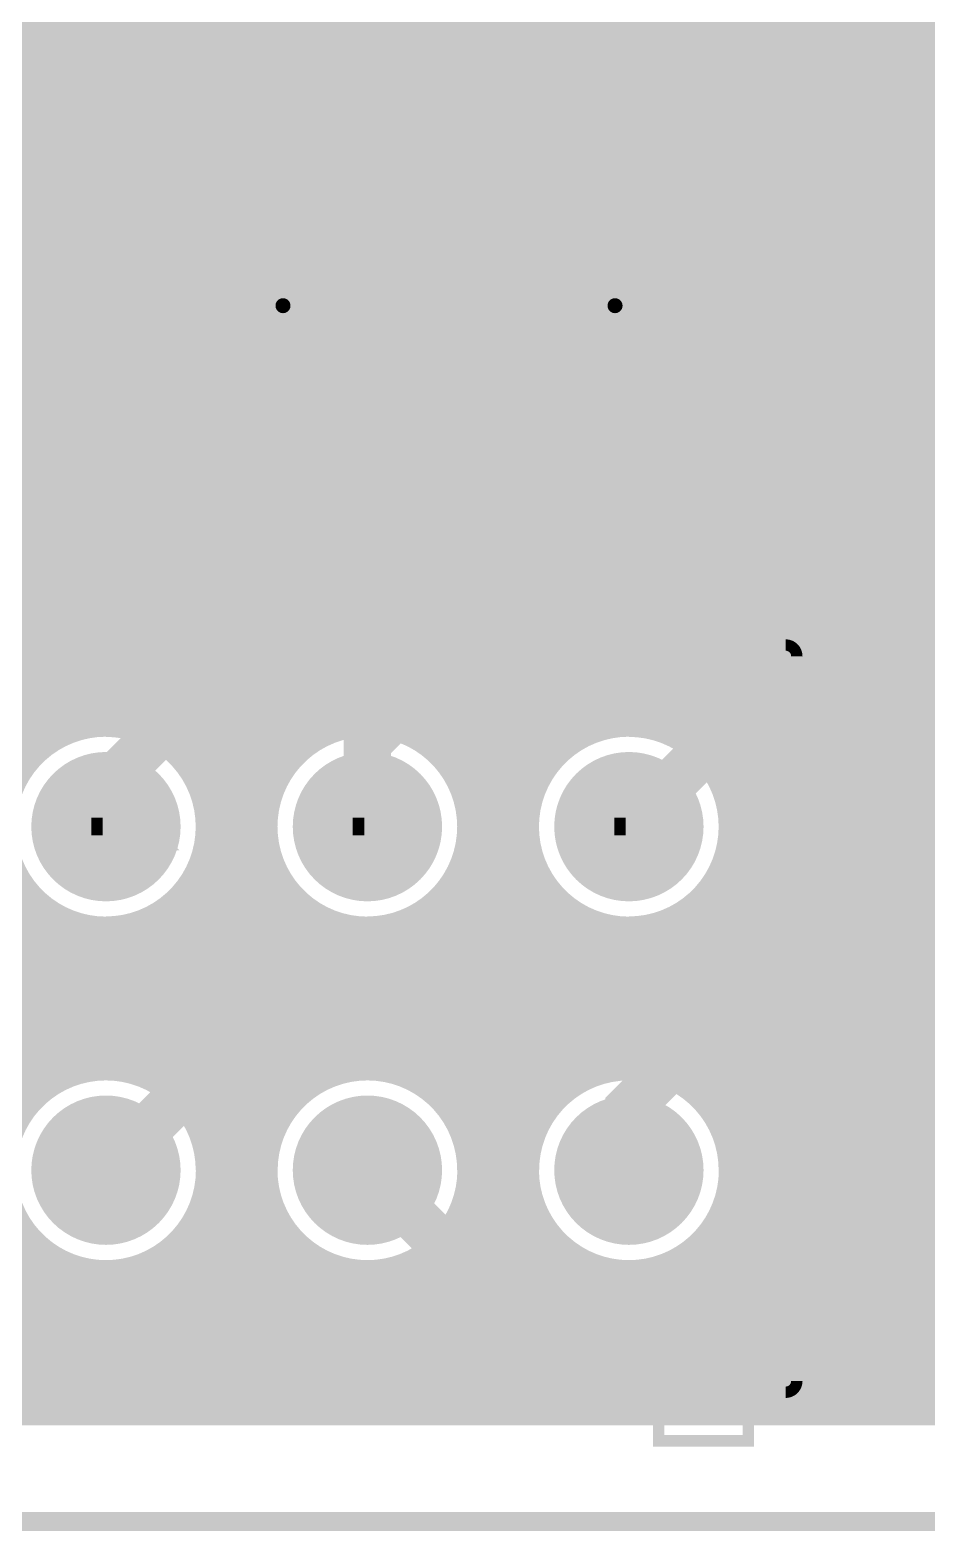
# Model space of a CAD drawing. Extents: x -5 to 208, y -5 to 206.
# Drawn here: x 128.69 to 140.7, y 119.87 to 139.96 of the extents above; entities that cross this region are included whole.
import ezdxf

# ---------------------------------------------------------------- set-up
doc = ezdxf.new("R2010")
doc.units = 0
doc.header["$MEASUREMENT"] = 0
doc.layers.get('0').update_dxf_attribs({"linetype": 'CONTINUOUS'})
for name, color, linetype in [('22-301-0_BOT', 7, 'CONTINUOUS'), ('22-301-0_DRD', 7, 'CONTINUOUS'), ('22-301-0_IN1', 1, 'CONTINUOUS'), ('22-301-0_IN2', 4, 'CONTINUOUS'), ('22-301-0_SMB', 3, 'CONTINUOUS'), ('22-301-0_SMT', 5, 'CONTINUOUS'), ('22-301-0_SPT', 10, 'CONTINUOUS'), ('22-301-0_SST', 14, 'CONTINUOUS'), ('22-301-0_TOP', 9, 'CONTINUOUS'), ('THRUHOLE_TAP', 13, 'CONTINUOUS')]:
    doc.layers.add(name, color=color, linetype=linetype)

# ---------------------------------------------------------------- blocks, each defined once
blk = doc.blocks.new('ROUND_28')
at = {"const_width": 0.99949}
blk.add_lwpolyline([(-0.499744, 0, 1), (0.499744, 0, 1)], format="xyb", close=True, dxfattribs=at)
blk = doc.blocks.new('ROUND_66')
at = {"const_width": 0.35052}
blk.add_lwpolyline([(-0.17526, 0, 1), (0.17526, 0, 1)], format="xyb", close=True, dxfattribs=at)
blk = doc.blocks.new('ROUND_68')
at = {"const_width": 0.35052}
blk.add_lwpolyline([(-0.17526, 0, 1), (0.17526, 0, 1)], format="xyb", close=True, dxfattribs=at)
blk = doc.blocks.new('RECTANGLE_19')
blk.add_solid([(1.3716, 1.0795), (1.3716, -1.0795), (-1.3716, 1.0795), (-1.3716, -1.0795)])
blk = doc.blocks.new('ROUND_73')
at = {"const_width": 0.10033}
blk.add_lwpolyline([(-0.050164, 0, 1), (0.050164, 0, 1)], format="xyb", close=True, dxfattribs=at)
blk = doc.blocks.new('ROUND_79')
at = {"const_width": 0.54991}
blk.add_lwpolyline([(-0.274954, 0, 1), (0.274954, 0, 1)], format="xyb", close=True, dxfattribs=at)

msp = doc.modelspace()

# ---------------------------------------------------------------- linework, layer by layer
at = {"layer": '22-301-0_BOT', "const_width": 1.27}
for points in [[(132.08, 136.271), (127.635, 136.271)], [(136.525, 136.271), (132.08, 136.271)], [(150.495, 136.271), (136.525, 136.271)]]:
    msp.add_lwpolyline(points, dxfattribs=at)
at = {"layer": '22-301-0_DRD', "const_width": 0.254}
for points in [[(131.826, 136.906), (131.445, 136.525)], [(131.826, 136.906), (131.445, 136.525)], [(132.334, 136.906), (131.826, 136.906)], [(132.334, 136.906), (131.826, 136.906)], [(132.715, 136.525), (132.334, 136.906)], [(132.715, 136.525), (132.334, 136.906)], [(136.271, 136.906), (135.89, 136.525)], [(136.271, 136.906), (135.89, 136.525)], [(136.779, 136.906), (136.271, 136.906)], [(136.779, 136.906), (136.271, 136.906)], [(137.16, 136.525), (136.779, 136.906)], [(137.16, 136.525), (136.779, 136.906)], [(131.445, 136.525), (131.445, 136.017)], [(131.445, 136.525), (131.445, 136.017)], [(132.715, 136.017), (132.715, 136.525)], [(132.715, 136.017), (132.715, 136.525)], [(135.89, 136.525), (135.89, 136.017)], [(135.89, 136.525), (135.89, 136.017)], [(137.16, 136.017), (137.16, 136.525)], [(137.16, 136.017), (137.16, 136.525)], [(131.445, 136.017), (131.826, 135.636)], [(131.445, 136.017), (131.826, 135.636)], [(132.334, 135.636), (132.715, 136.017)], [(132.334, 135.636), (132.715, 136.017)], [(135.89, 136.017), (136.271, 135.636)], [(135.89, 136.017), (136.271, 135.636)], [(136.779, 135.636), (137.16, 136.017)], [(136.779, 135.636), (137.16, 136.017)], [(131.826, 135.636), (132.334, 135.636)], [(131.826, 135.636), (132.334, 135.636)], [(136.271, 135.636), (136.779, 135.636)], [(136.271, 135.636), (136.779, 135.636)], [(129.07518, 129.9337), (129.07518, 128.6637)], [(130.34518, 129.9337), (129.07518, 129.9337)], [(130.34518, 129.9337), (129.07518, 128.6637)], [(130.34518, 128.6637), (129.07518, 129.9337)], [(130.34518, 128.6637), (130.34518, 129.9337)], [(132.5753, 129.9337), (132.5753, 128.6637)], [(133.8453, 129.9337), (132.5753, 129.9337)], [(133.8453, 129.9337), (132.5753, 128.6637)], [(133.8453, 128.6637), (132.5753, 129.9337)], [(133.8453, 128.6637), (133.8453, 129.9337)], [(136.07542, 129.9337), (136.07542, 128.6637)], [(137.34542, 129.9337), (136.07542, 129.9337)], [(137.34542, 129.9337), (136.07542, 128.6637)], [(137.34542, 128.6637), (136.07542, 129.9337)], [(137.34542, 128.6637), (137.34542, 129.9337)], [(129.07518, 128.6637), (130.34518, 128.6637)], [(132.5753, 128.6637), (133.8453, 128.6637)], [(136.07542, 128.6637), (137.34542, 128.6637)], [(129.07518, 125.3363), (129.07518, 124.0663)], [(130.34518, 125.3363), (129.07518, 125.3363)], [(130.34518, 125.3363), (129.07518, 124.0663)], [(130.34518, 124.0663), (129.07518, 125.3363)], [(130.34518, 124.0663), (130.34518, 125.3363)], [(132.5753, 125.3363), (132.5753, 124.0663)], [(133.8453, 125.3363), (132.5753, 125.3363)], [(133.8453, 125.3363), (132.5753, 124.0663)], [(133.8453, 124.0663), (132.5753, 125.3363)], [(133.8453, 124.0663), (133.8453, 125.3363)], [(136.07542, 125.3363), (136.07542, 124.0663)], [(137.34542, 125.3363), (136.07542, 125.3363)], [(137.34542, 125.3363), (136.07542, 124.0663)], [(137.34542, 124.0663), (136.07542, 125.3363)], [(137.34542, 124.0663), (137.34542, 125.3363)], [(129.07518, 124.0663), (130.34518, 124.0663)], [(132.5753, 124.0663), (133.8453, 124.0663)], [(136.07542, 124.0663), (137.34542, 124.0663)], [(98.99904, 119.99976), (205.00086, 119.99976)]]:
    msp.add_lwpolyline(points, dxfattribs=at)
at = {"layer": '22-301-0_IN1', "const_width": 0.254}
for points in [[(128.778, 166.37), (128.778, 130.24866)], [(129.0066, 166.37), (129.0066, 130.42646)], [(129.2352, 166.37), (129.2352, 130.54076)], [(129.4638, 166.37), (129.4638, 130.60426)], [(129.6924, 166.37), (129.6924, 130.62712)], [(129.921, 166.37), (129.921, 130.61188)], [(130.1496, 166.37), (130.1496, 130.55346)], [(130.3782, 166.37), (130.3782, 130.44678)], [(130.6068, 166.37), (130.6068, 130.27914)], [(130.8354, 166.37), (130.8354, 130.00482)], [(131.064, 166.37), (131.064, 121.412)], [(131.2926, 166.37), (131.2926, 121.412)], [(131.5212, 166.37), (131.5212, 136.65708)], [(131.7498, 166.37), (131.7498, 136.86536)], [(131.9784, 166.37), (131.9784, 136.94156)], [(132.207, 166.37), (132.207, 136.93902)], [(132.4356, 166.37), (132.4356, 136.85012)], [(132.6642, 166.37), (132.6642, 136.61898)], [(132.8928, 166.37), (132.8928, 130.58902)], [(133.1214, 166.37), (133.1214, 130.62458)], [(133.35, 166.37), (133.35, 130.62204)], [(133.5786, 166.37), (133.5786, 130.57632)], [(133.8072, 166.37), (133.8072, 130.48742)], [(134.0358, 166.37), (134.0358, 130.3401)], [(134.2644, 166.37), (134.2644, 130.10896)], [(134.493, 166.37), (134.493, 129.64414)], [(134.7216, 166.37), (134.7216, 121.412)], [(134.9502, 166.37), (134.9502, 121.412)], [(135.1788, 166.37), (135.1788, 121.412)], [(135.4074, 166.37), (135.4074, 129.5654)], [(135.636, 166.37), (135.636, 130.08356)], [(135.8646, 166.37), (135.8646, 136.43102)], [(136.0932, 166.37), (136.0932, 136.79678)], [(136.3218, 166.37), (136.3218, 136.9187)], [(136.5504, 166.37), (136.5504, 136.94918)], [(136.779, 166.37), (136.779, 136.90092)], [(137.0076, 166.37), (137.0076, 136.74852)], [(137.2362, 166.37), (137.2362, 130.52044)], [(137.4648, 166.37), (137.4648, 130.39344)], [(137.6934, 166.37), (137.6934, 130.19278)], [(137.922, 166.37), (137.922, 129.8448)], [(138.1506, 166.37), (138.1506, 121.412)], [(138.3792, 166.37), (138.3792, 121.412)], [(138.6078, 166.37), (138.6078, 121.412)], [(138.8364, 166.37), (138.8364, 121.412)], [(139.065, 166.37), (139.065, 121.412)], [(139.2936, 166.37), (139.2936, 121.412)], [(139.5222, 166.37), (139.5222, 121.412)], [(139.7508, 166.37), (139.7508, 121.412)], [(139.9794, 166.37), (139.9794, 121.412)], [(140.208, 166.37), (140.208, 121.412)], [(140.4366, 157.19044), (140.4366, 121.412)], [(140.6652, 156.82722), (140.6652, 121.412)], [(202.25512, 139.9286), (80.645, 139.9286)], [(204.47, 139.7), (80.645, 139.7)], [(204.47, 139.4714), (80.645, 139.4714)], [(204.47, 139.2428), (80.645, 139.2428)], [(204.47, 139.0142), (94.60992, 139.0142)], [(204.47, 138.7856), (121.50852, 138.7856)], [(164.44722, 138.557), (121.66092, 138.557)], [(164.21608, 138.3284), (121.70918, 138.3284)], [(164.12718, 138.0998), (121.6787, 138.0998)], [(164.1221, 137.8712), (121.55678, 137.8712)], [(164.20084, 137.6426), (121.19102, 137.6426)], [(164.40658, 137.414), (111.56188, 137.414)], [(180.4289, 137.1854), (111.29772, 137.1854)], [(180.31714, 136.9568), (109.26064, 136.9568)], [(131.57708, 136.7282), (128.13792, 136.7282)], [(136.02208, 136.7282), (132.58292, 136.7282)], [(149.99208, 136.7282), (137.02792, 136.7282)], [(131.43992, 136.4996), (128.27508, 136.4996)], [(135.88492, 136.4996), (132.72008, 136.4996)], [(149.85492, 136.4996), (137.16508, 136.4996)], [(131.39928, 136.271), (128.31572, 136.271)], [(135.84428, 136.271), (132.76072, 136.271)], [(149.81428, 136.271), (137.20572, 136.271)], [(135.8646, 136.10844), (135.8646, 130.32486)], [(131.43992, 136.0424), (128.27508, 136.0424)], [(131.5212, 135.88238), (131.5212, 121.412)], [(132.6642, 135.92302), (132.6642, 130.51028)], [(135.88492, 136.0424), (132.72008, 136.0424)], [(149.85492, 136.0424), (137.16508, 136.0424)], [(131.57708, 135.8138), (128.13792, 135.8138)], [(131.7498, 135.67664), (131.7498, 121.412)], [(132.4356, 135.69188), (132.4356, 130.38074)], [(136.02208, 135.8138), (132.58292, 135.8138)], [(136.0932, 135.74522), (136.0932, 130.47726)], [(137.0076, 135.79094), (137.0076, 130.5941)], [(149.99208, 135.8138), (137.02792, 135.8138)], [(204.47, 135.5852), (90.67292, 135.5852)], [(131.9784, 135.5979), (131.9784, 129.80162)], [(132.207, 135.60298), (132.207, 130.17246)], [(136.3218, 135.62076), (136.3218, 130.57124)], [(136.5504, 135.59028), (136.5504, 130.6195)], [(136.779, 135.64108), (136.779, 130.62712)], [(204.47, 135.3566), (90.81008, 135.3566)], [(204.47, 135.128), (90.85072, 135.128)], [(204.47, 134.8994), (90.81008, 134.8994)], [(204.47, 134.6708), (90.67292, 134.6708)], [(204.47, 134.4422), (80.645, 134.4422)], [(204.47, 134.2136), (80.645, 134.2136)], [(204.47, 133.985), (80.645, 133.985)], [(204.47, 133.7564), (80.645, 133.7564)], [(204.47, 133.5278), (80.645, 133.5278)], [(204.47, 133.2992), (80.645, 133.2992)], [(204.47, 133.0706), (80.645, 133.0706)], [(204.47, 132.842), (80.645, 132.842)], [(204.47, 132.6134), (80.645, 132.6134)], [(204.47, 132.3848), (80.645, 132.3848)], [(204.47, 132.1562), (80.645, 132.1562)], [(204.47, 131.9276), (80.645, 131.9276)], [(204.47, 131.699), (80.645, 131.699)], [(204.47, 131.4704), (80.645, 131.4704)], [(204.47, 131.2418), (80.645, 131.2418)], [(204.47, 131.0132), (80.645, 131.0132)], [(204.47, 130.7846), (80.645, 130.7846)], [(129.27584, 130.556), (123.14428, 130.556)], [(132.77596, 130.556), (130.14198, 130.556)], [(136.27608, 130.556), (133.6421, 130.556)], [(162.57524, 130.556), (137.14222, 130.556)], [(128.8669, 130.3274), (123.55322, 130.3274)], [(132.36702, 130.3274), (130.55092, 130.3274)], [(135.86714, 130.3274), (134.05104, 130.3274)], [(162.1663, 130.3274), (137.55116, 130.3274)], [(128.64592, 130.0988), (123.77166, 130.0988)], [(132.14604, 130.0988), (130.7719, 130.0988)], [(135.64616, 130.0988), (134.27202, 130.0988)], [(161.94786, 130.0988), (137.77214, 130.0988)], [(132.00888, 129.8702), (130.90906, 129.8702)], [(135.509, 129.8702), (134.40918, 129.8702)], [(161.8107, 129.8702), (137.9093, 129.8702)], [(131.92506, 129.6416), (130.99288, 129.6416)], [(135.42518, 129.6416), (134.493, 129.6416)], [(161.72434, 129.6416), (137.99312, 129.6416)], [(131.88442, 129.413), (131.03352, 129.413)], [(135.38454, 129.413), (134.53364, 129.413)], [(161.68624, 129.413), (138.03376, 129.413)], [(131.88442, 129.1844), (131.03352, 129.1844)], [(135.38454, 129.1844), (134.53364, 129.1844)], [(161.68624, 129.1844), (138.03376, 129.1844)], [(131.92506, 128.9558), (130.99288, 128.9558)], [(135.42518, 128.9558), (134.493, 128.9558)], [(134.493, 128.95326), (134.493, 125.04674)], [(135.4074, 129.032), (135.4074, 124.968)], [(161.72688, 128.9558), (137.99312, 128.9558)], [(132.00888, 128.7272), (130.90906, 128.7272)], [(131.9784, 128.79832), (131.9784, 125.20168)], [(135.509, 128.7272), (134.40918, 128.7272)], [(161.8107, 128.7272), (137.9093, 128.7272)], [(137.922, 128.75514), (137.922, 125.24486)], [(128.64846, 128.4986), (123.76912, 128.4986)], [(132.14858, 128.4986), (130.76936, 128.4986)], [(130.8354, 128.59258), (130.8354, 125.40742)], [(134.2644, 128.49098), (134.2644, 125.50902)], [(135.6487, 128.4986), (134.26948, 128.4986)], [(135.636, 128.51638), (135.636, 125.48362)], [(161.9504, 128.4986), (137.7696, 128.4986)], [(128.8669, 128.27), (123.55068, 128.27)], [(128.778, 128.35128), (128.778, 125.64872)], [(132.36702, 128.27), (130.55092, 128.27)], [(130.6068, 128.31826), (130.6068, 125.68174)], [(132.207, 128.42494), (132.207, 125.57252)], [(134.0358, 128.2573), (134.0358, 125.74016)], [(135.86714, 128.27), (134.05104, 128.27)], [(135.8646, 128.27254), (135.8646, 125.72492)], [(162.16884, 128.27), (137.55116, 128.27)], [(137.6934, 128.40462), (137.6934, 125.59284)], [(129.28092, 128.0414), (123.1392, 128.0414)], [(129.0066, 128.17094), (129.0066, 125.82906)], [(129.2352, 128.05664), (129.2352, 125.94082)], [(132.78104, 128.0414), (130.1369, 128.0414)], [(130.1496, 128.04394), (130.1496, 125.95352)], [(130.3782, 128.15062), (130.3782, 125.84938)], [(132.4356, 128.2192), (132.4356, 125.7808)], [(132.6642, 128.08712), (132.6642, 125.91288)], [(136.28116, 128.0414), (133.63702, 128.0414)], [(133.8072, 128.11252), (133.8072, 125.88748)], [(136.0932, 128.12014), (136.0932, 125.87732)], [(162.58032, 128.0414), (137.13714, 128.0414)], [(137.2362, 128.0795), (137.2362, 125.9205)], [(137.4648, 128.2065), (137.4648, 125.7935)], [(129.4638, 127.99314), (129.4638, 126.00686)], [(129.6924, 127.97028), (129.6924, 126.02972)], [(129.921, 127.98806), (129.921, 126.01194)], [(132.8928, 128.00838), (132.8928, 125.99162)], [(133.1214, 127.97282), (133.1214, 126.02718)], [(133.35, 127.9779), (133.35, 126.0221)], [(133.5786, 128.02108), (133.5786, 125.97638)], [(136.3218, 128.0287), (136.3218, 125.9713)], [(136.5504, 127.98044), (136.5504, 126.01956)], [(136.779, 127.97282), (136.779, 126.02718)], [(137.0076, 128.0033), (137.0076, 125.9967)], [(203.53528, 127.8128), (80.645, 127.8128)], [(203.30668, 127.5842), (80.645, 127.5842)], [(203.07808, 127.3556), (80.645, 127.3556)], [(202.84948, 127.127), (80.645, 127.127)], [(201.19594, 126.8984), (95.74276, 126.8984)], [(200.787, 126.6698), (96.1517, 126.6698)], [(193.9163, 126.4412), (96.42094, 126.4412)], [(193.9163, 126.2126), (96.61652, 126.2126)], [(129.3622, 125.984), (126.5555, 125.984)], [(132.86232, 125.984), (130.05562, 125.984)], [(136.36244, 125.984), (133.55574, 125.984)], [(162.66414, 125.984), (137.05586, 125.984)], [(128.89992, 125.7554), (127.01778, 125.7554)], [(132.40004, 125.7554), (130.5179, 125.7554)], [(135.90016, 125.7554), (134.01802, 125.7554)], [(162.20186, 125.7554), (137.51814, 125.7554)], [(128.66878, 125.5268), (127.24892, 125.5268)], [(132.1689, 125.5268), (130.74904, 125.5268)], [(135.66902, 125.5268), (134.24916, 125.5268)], [(161.96818, 125.5268), (137.74928, 125.5268)], [(132.02158, 125.2982), (130.89636, 125.2982)], [(135.5217, 125.2982), (134.39648, 125.2982)], [(161.8234, 125.2982), (137.8966, 125.2982)], [(131.93268, 125.0696), (130.98526, 125.0696)], [(135.4328, 125.0696), (134.48538, 125.0696)], [(161.73196, 125.0696), (137.9855, 125.0696)], [(131.88696, 124.841), (131.03098, 124.841)], [(135.38708, 124.841), (134.5311, 124.841)], [(161.68878, 124.841), (138.03122, 124.841)], [(131.88188, 124.6124), (131.03606, 124.6124)], [(135.382, 124.6124), (134.53618, 124.6124)], [(135.4074, 124.43206), (135.4074, 121.412)], [(161.6837, 124.6124), (138.0363, 124.6124)], [(131.91744, 124.3838), (131.0005, 124.3838)], [(134.493, 124.35332), (134.493, 121.412)], [(135.41756, 124.3838), (134.50062, 124.3838)], [(161.71926, 124.3838), (138.00074, 124.3838)], [(131.99618, 124.1552), (130.92176, 124.1552)], [(131.9784, 124.19838), (131.9784, 121.412)], [(135.4963, 124.1552), (134.42188, 124.1552)], [(137.922, 124.1552), (137.922, 121.412)], [(161.798, 124.1552), (137.922, 124.1552)], [(128.62814, 123.9266), (127.28956, 123.9266)], [(132.12826, 123.9266), (130.78968, 123.9266)], [(130.8354, 123.99264), (130.8354, 121.412)], [(132.207, 123.82754), (132.207, 121.412)], [(134.2644, 123.89104), (134.2644, 121.412)], [(135.62838, 123.9266), (134.2898, 123.9266)], [(135.636, 123.91644), (135.636, 121.412)], [(161.93008, 123.9266), (137.78992, 123.9266)], [(128.83642, 123.698), (127.08128, 123.698)], [(128.778, 123.75134), (128.778, 121.412)], [(132.33654, 123.698), (130.5814, 123.698)], [(130.6068, 123.71832), (130.6068, 121.412)], [(132.4356, 123.61926), (132.4356, 121.412)], [(134.0358, 123.6599), (134.0358, 121.412)], [(135.83666, 123.698), (134.08152, 123.698)], [(135.8646, 123.67514), (135.8646, 121.412)], [(162.13582, 123.698), (137.58164, 123.698)], [(137.6934, 123.80722), (137.6934, 121.412)], [(129.20726, 123.4694), (126.71044, 123.4694)], [(129.0066, 123.571), (129.0066, 121.412)], [(129.2352, 123.45924), (129.2352, 121.412)], [(130.1496, 123.44654), (130.1496, 121.412)], [(132.70738, 123.4694), (130.21056, 123.4694)], [(130.3782, 123.55068), (130.3782, 121.412)], [(132.6642, 123.48718), (132.6642, 121.412)], [(133.5786, 123.42368), (133.5786, 121.412)], [(136.2075, 123.4694), (133.71068, 123.4694)], [(133.8072, 123.51258), (133.8072, 121.412)], [(136.0932, 123.52274), (136.0932, 121.412)], [(136.3218, 123.42876), (136.3218, 121.412)], [(162.5092, 123.4694), (137.2108, 123.4694)], [(137.2362, 123.47956), (137.2362, 121.412)], [(137.4648, 123.60656), (137.4648, 121.412)], [(163.93414, 123.2408), (114.78514, 123.2408)], [(129.4638, 123.3932), (129.4638, 121.412)], [(129.6924, 123.37034), (129.6924, 121.412)], [(129.921, 123.38812), (129.921, 121.412)], [(132.8928, 123.40844), (132.8928, 121.412)], [(133.1214, 123.37288), (133.1214, 121.412)], [(133.35, 123.37796), (133.35, 121.412)], [(136.5504, 123.3805), (136.5504, 121.412)], [(136.779, 123.37288), (136.779, 121.412)], [(137.0076, 123.40336), (137.0076, 121.412)], [(163.76904, 123.0122), (114.95024, 123.0122)], [(163.67506, 122.7836), (115.04422, 122.7836)], [(163.63442, 122.555), (115.0874, 122.555)], [(163.6395, 122.3264), (115.07978, 122.3264)], [(163.69284, 122.0978), (115.02644, 122.0978)], [(163.8046, 121.8692), (114.91722, 121.8692)], [(163.99256, 121.6406), (114.72672, 121.6406)], [(164.36594, 121.412), (114.35334, 121.412)]]:
    msp.add_lwpolyline(points, dxfattribs=at)
for points in [[(132.08, 136.95172, 0.4142136), (131.39928, 136.271)], [(132.08, 136.95172, 0.4142136), (131.39928, 136.271)], [(132.76072, 136.271, 0.4142136), (132.08, 136.95172)], [(132.76072, 136.271, 0.4142136), (132.08, 136.95172)], [(136.525, 136.95172, 0.4142136), (135.84428, 136.271)], [(136.525, 136.95172, 0.4142136), (135.84428, 136.271)], [(137.20572, 136.271, 0.4142136), (136.525, 136.95172)], [(137.20572, 136.271, 0.4142136), (136.525, 136.95172)], [(131.39928, 136.271, 0.4142136), (132.08, 135.59028)], [(131.39928, 136.271, 0.4142136), (132.08, 135.59028)], [(132.08, 135.59028, 0.4142136), (132.76072, 136.271)], [(132.08, 135.59028, 0.4142136), (132.76072, 136.271)], [(135.84428, 136.271, 0.4142136), (136.525, 135.59028)], [(135.84428, 136.271, 0.4142136), (136.525, 135.59028)], [(136.525, 135.59028, 0.4142136), (137.20572, 136.271)], [(136.525, 135.59028, 0.4142136), (137.20572, 136.271)], [(129.71018, 130.62966, 0.4142136), (128.37922, 129.2987)], [(131.0386, 129.2987, 0.4142136), (129.71018, 130.62712)], [(133.2103, 130.62966, 0.4142136), (131.87934, 129.2987)], [(134.53872, 129.2987, 0.4142136), (133.2103, 130.62712)], [(136.71042, 130.62966, 0.4142136), (135.37946, 129.2987)], [(138.03884, 129.2987, 0.4142136), (136.71042, 130.62712)], [(128.37922, 129.2987, 0.4142136), (129.71018, 127.96774)], [(129.71018, 127.97028, 0.4142136), (131.0386, 129.2987)], [(131.87934, 129.2987, 0.4142136), (133.2103, 127.96774)], [(133.2103, 127.97028, 0.4142136), (134.53872, 129.2987)], [(135.37946, 129.2987, 0.4142136), (136.71042, 127.96774)], [(136.71042, 127.97028, 0.4142136), (138.03884, 129.2987)], [(129.71018, 126.02972, 0.4142136), (128.38176, 124.7013)], [(131.0386, 124.7013, 0.4142136), (129.71018, 126.02972)], [(133.2103, 126.02972, 0.4142136), (131.88188, 124.7013)], [(134.53872, 124.7013, 0.4142136), (133.2103, 126.02972)], [(136.71042, 126.02972, 0.4142136), (135.382, 124.7013)], [(138.03884, 124.7013, 0.4142136), (136.71042, 126.02972)], [(128.37922, 124.7013, 0.4142136), (129.71018, 123.37034)], [(129.71018, 123.37034, 0.4142136), (131.04114, 124.7013)], [(131.87934, 124.7013, 0.4142136), (133.2103, 123.37034)], [(133.2103, 123.37034, 0.4142136), (134.54126, 124.7013)], [(135.37946, 124.7013, 0.4142136), (136.71042, 123.37034)], [(136.71042, 123.37034, 0.4142136), (138.04138, 124.7013)]]:
    msp.add_lwpolyline(points, format="xyb", dxfattribs=at)
at = {"layer": '22-301-0_IN2', "const_width": 0.254}
for points in [[(128.778, 164.2618), (128.778, 130.24866)], [(129.0066, 164.2618), (129.0066, 130.42646)], [(129.2352, 164.2618), (129.2352, 130.54076)], [(129.4638, 164.2618), (129.4638, 130.60426)], [(129.6924, 164.2618), (129.6924, 130.62712)], [(129.921, 164.2618), (129.921, 130.61188)], [(130.1496, 164.2618), (130.1496, 130.55346)], [(130.3782, 164.2618), (130.3782, 130.44678)], [(130.6068, 164.2618), (130.6068, 130.27914)], [(130.8354, 164.2618), (130.8354, 130.00482)], [(131.064, 164.2618), (131.064, 121.62536)], [(131.2926, 164.2618), (131.2926, 121.62536)], [(131.5212, 164.2618), (131.5212, 136.65708)], [(131.7498, 164.2618), (131.7498, 136.86536)], [(131.9784, 164.2618), (131.9784, 136.94156)], [(132.207, 164.2618), (132.207, 136.93902)], [(132.4356, 164.2618), (132.4356, 136.85012)], [(132.6642, 164.2618), (132.6642, 136.61898)], [(132.8928, 164.2618), (132.8928, 130.58902)], [(133.1214, 164.2618), (133.1214, 130.62458)], [(133.35, 164.2618), (133.35, 130.62204)], [(133.5786, 164.2618), (133.5786, 130.57632)], [(133.8072, 164.2618), (133.8072, 130.48742)], [(134.0358, 164.2618), (134.0358, 130.3401)], [(134.2644, 164.2618), (134.2644, 130.10896)], [(134.493, 164.2618), (134.493, 129.64414)], [(134.7216, 164.2618), (134.7216, 121.62028)], [(134.9502, 164.2618), (134.9502, 121.62028)], [(135.1788, 164.2618), (135.1788, 121.62028)], [(135.4074, 164.2618), (135.4074, 129.5654)], [(135.636, 164.2618), (135.636, 130.08356)], [(135.8646, 164.2618), (135.8646, 136.43102)], [(136.0932, 164.2618), (136.0932, 136.79678)], [(136.3218, 164.2618), (136.3218, 136.9187)], [(136.5504, 164.2618), (136.5504, 136.94918)], [(136.779, 164.2618), (136.779, 136.90092)], [(137.0076, 164.2618), (137.0076, 136.74852)], [(137.2362, 164.2618), (137.2362, 130.52044)], [(137.4648, 164.2618), (137.4648, 130.39344)], [(137.6934, 164.2618), (137.6934, 130.19278)], [(137.922, 164.2618), (137.922, 129.8448)], [(138.1506, 164.2618), (138.1506, 121.6152)], [(138.3792, 164.2618), (138.3792, 121.6152)], [(138.6078, 164.2618), (138.6078, 121.6152)], [(138.8364, 164.2618), (138.8364, 121.6152)], [(139.065, 164.2618), (139.065, 121.6152)], [(139.2936, 164.2618), (139.2936, 121.6152)], [(139.5222, 164.2618), (139.5222, 121.6152)], [(139.7508, 164.2618), (139.7508, 121.6152)], [(139.9794, 164.2618), (139.9794, 121.6152)], [(140.208, 164.2618), (140.208, 121.6152)], [(140.4366, 157.19044), (140.4366, 121.61266)], [(140.6652, 156.82722), (140.6652, 121.61266)], [(204.47, 139.9794), (119.99976, 139.9794)], [(204.47, 139.7508), (120.22836, 139.7508)], [(204.47, 139.5222), (120.45696, 139.5222)], [(204.47, 139.2936), (120.68556, 139.2936)], [(204.47, 139.065), (120.91416, 139.065)], [(204.47, 138.8364), (121.45264, 138.8364)], [(164.55136, 138.6078), (121.63806, 138.6078)], [(164.2491, 138.3792), (121.70664, 138.3792)], [(164.13734, 138.1506), (121.69394, 138.1506)], [(164.11702, 137.922), (121.59488, 137.922)], [(164.17544, 137.6934), (121.33072, 137.6934)], [(164.34308, 137.4648), (111.59236, 137.4648)], [(180.47208, 137.2362), (111.38408, 137.2362)], [(180.33492, 137.0076), (109.26318, 137.0076)], [(131.62788, 136.779), (128.08712, 136.779)], [(136.07288, 136.779), (132.53212, 136.779)], [(150.04288, 136.779), (136.97712, 136.779)], [(131.46024, 136.5504), (128.25476, 136.5504)], [(135.90524, 136.5504), (132.69976, 136.5504)], [(149.87524, 136.5504), (137.14476, 136.5504)], [(131.40182, 136.3218), (128.31318, 136.3218)], [(135.84682, 136.3218), (132.75818, 136.3218)], [(149.81682, 136.3218), (137.20318, 136.3218)], [(131.42214, 136.0932), (128.29032, 136.0932)], [(135.86714, 136.0932), (132.73532, 136.0932)], [(135.8646, 136.10844), (135.8646, 130.32486)], [(149.83714, 136.0932), (137.18032, 136.0932)], [(131.5212, 135.88238), (131.5212, 121.62536)], [(132.6642, 135.92302), (132.6642, 130.51028)], [(131.5339, 135.8646), (128.17856, 135.8646)], [(131.7498, 135.67664), (131.7498, 121.62282)], [(132.4356, 135.69188), (132.4356, 130.38074)], [(135.9789, 135.8646), (132.62356, 135.8646)], [(136.0932, 135.74522), (136.0932, 130.47726)], [(137.0076, 135.79094), (137.0076, 130.5941)], [(149.9489, 135.8646), (137.06856, 135.8646)], [(131.83616, 135.636), (127.8763, 135.636)], [(131.9784, 135.5979), (131.9784, 129.80162)], [(132.207, 135.60298), (132.207, 130.17246)], [(136.28116, 135.636), (132.3213, 135.636)], [(136.3218, 135.62076), (136.3218, 130.57124)], [(136.5504, 135.59028), (136.5504, 130.6195)], [(150.25116, 135.636), (136.7663, 135.636)], [(136.779, 135.64108), (136.779, 130.62712)], [(204.47, 135.4074), (90.78976, 135.4074)], [(204.47, 135.1788), (90.84818, 135.1788)], [(204.47, 134.9502), (90.82532, 134.9502)], [(204.47, 134.7216), (90.71356, 134.7216)], [(204.47, 134.493), (90.4113, 134.493)], [(204.47, 134.2644), (80.8482, 134.2644)], [(204.47, 134.0358), (80.8482, 134.0358)], [(204.47, 133.8072), (80.8482, 133.8072)], [(204.47, 133.5786), (80.8482, 133.5786)], [(204.47, 133.35), (80.8482, 133.35)], [(204.47, 133.1214), (80.8482, 133.1214)], [(204.47, 132.8928), (80.8482, 132.8928)], [(204.47, 132.6642), (80.8482, 132.6642)], [(204.47, 132.4356), (80.8482, 132.4356)], [(204.47, 132.207), (80.8482, 132.207)], [(204.47, 131.9784), (80.8482, 131.9784)], [(204.47, 131.7498), (80.8482, 131.7498)], [(204.47, 131.5212), (80.8482, 131.5212)], [(204.47, 131.2926), (80.8482, 131.2926)], [(204.47, 131.064), (80.8482, 131.064)], [(204.47, 130.8354), (80.8482, 130.8354)], [(129.46888, 130.6068), (122.95124, 130.6068)], [(132.969, 130.6068), (129.94894, 130.6068)], [(136.46912, 130.6068), (133.44906, 130.6068)], [(162.76828, 130.6068), (136.94918, 130.6068)], [(128.93294, 130.3782), (123.48718, 130.3782)], [(132.43306, 130.3782), (130.48488, 130.3782)], [(135.93318, 130.3782), (133.985, 130.3782)], [(162.23234, 130.3782), (137.48512, 130.3782)], [(128.68656, 130.1496), (123.73102, 130.1496)], [(132.18668, 130.1496), (130.73126, 130.1496)], [(135.6868, 130.1496), (134.23138, 130.1496)], [(161.9885, 130.1496), (137.7315, 130.1496)], [(132.03428, 129.921), (130.88366, 129.921)], [(135.5344, 129.921), (134.38378, 129.921)], [(161.8361, 129.921), (137.8839, 129.921)], [(131.9403, 129.6924), (130.97764, 129.6924)], [(135.44042, 129.6924), (134.47776, 129.6924)], [(161.73958, 129.6924), (137.97788, 129.6924)], [(131.8895, 129.4638), (131.02844, 129.4638)], [(135.38962, 129.4638), (134.52856, 129.4638)], [(161.69132, 129.4638), (138.02868, 129.4638)], [(131.88188, 129.2352), (131.03606, 129.2352)], [(135.382, 129.2352), (134.53618, 129.2352)], [(161.68116, 129.2352), (138.0363, 129.2352)], [(131.91236, 129.0066), (131.00558, 129.0066)], [(134.493, 128.95326), (134.493, 125.04674)], [(135.41248, 129.0066), (134.5057, 129.0066)], [(135.4074, 129.032), (135.4074, 124.968)], [(161.71418, 129.0066), (138.00582, 129.0066)], [(131.98602, 128.778), (130.93192, 128.778)], [(131.9784, 128.79832), (131.9784, 125.20168)], [(135.48614, 128.778), (134.43204, 128.778)], [(137.922, 128.75514), (137.922, 125.24486)], [(161.78784, 128.778), (137.93216, 128.778)], [(128.61036, 128.5494), (123.80722, 128.5494)], [(132.11048, 128.5494), (130.80746, 128.5494)], [(130.8354, 128.59258), (130.8354, 125.40742)], [(134.2644, 128.49098), (134.2644, 125.50902)], [(135.6106, 128.5494), (134.30758, 128.5494)], [(135.636, 128.51638), (135.636, 125.48362)], [(161.9123, 128.5494), (137.8077, 128.5494)], [(128.80848, 128.3208), (123.6091, 128.3208)], [(128.778, 128.35128), (128.778, 125.64872)], [(130.6068, 128.31826), (130.6068, 125.68174)], [(132.3086, 128.3208), (130.60934, 128.3208)], [(132.207, 128.42494), (132.207, 125.57252)], [(134.0358, 128.2573), (134.0358, 125.74016)], [(135.80872, 128.3208), (134.10946, 128.3208)], [(135.8646, 128.27254), (135.8646, 125.72492)], [(162.11042, 128.3208), (137.60958, 128.3208)], [(137.6934, 128.40462), (137.6934, 125.59284)], [(129.15392, 128.0922), (123.2662, 128.0922)], [(129.0066, 128.17094), (129.0066, 125.82906)], [(129.2352, 128.05664), (129.2352, 125.94082)], [(130.1496, 128.04394), (130.1496, 125.95352)], [(132.65404, 128.0922), (130.2639, 128.0922)], [(130.3782, 128.15062), (130.3782, 125.84938)], [(132.4356, 128.2192), (132.4356, 125.7808)], [(132.6642, 128.08712), (132.6642, 125.91288)], [(136.15416, 128.0922), (133.76402, 128.0922)], [(133.8072, 128.11252), (133.8072, 125.88748)], [(136.0932, 128.12014), (136.0932, 125.87732)], [(137.2362, 128.0795), (137.2362, 125.9205)], [(162.45332, 128.0922), (137.26414, 128.0922)], [(137.4648, 128.2065), (137.4648, 125.7935)], [(204.47, 127.8636), (80.8482, 127.8636)], [(129.4638, 127.99314), (129.4638, 126.00686)], [(129.6924, 127.97028), (129.6924, 126.02972)], [(129.921, 127.98806), (129.921, 126.01194)], [(132.8928, 128.00838), (132.8928, 125.99162)], [(133.1214, 127.97282), (133.1214, 126.02718)], [(133.35, 127.9779), (133.35, 126.0221)], [(133.5786, 128.02108), (133.5786, 125.97638)], [(136.3218, 128.0287), (136.3218, 125.9713)], [(136.5504, 127.98044), (136.5504, 126.01956)], [(136.779, 127.97282), (136.779, 126.02718)], [(137.0076, 128.0033), (137.0076, 125.9967)], [(204.47, 127.635), (80.8482, 127.635)], [(204.47, 127.4064), (80.8482, 127.4064)], [(204.47, 127.1778), (80.8482, 127.1778)], [(201.32802, 126.9492), (95.61068, 126.9492)], [(200.86066, 126.7206), (96.07804, 126.7206)], [(200.5711, 126.492), (96.3676, 126.492)], [(200.36282, 126.2634), (96.57588, 126.2634)], [(200.20534, 126.0348), (96.73336, 126.0348)], [(128.97104, 125.8062), (126.94666, 125.8062)], [(132.47116, 125.8062), (130.44678, 125.8062)], [(135.97128, 125.8062), (133.9469, 125.8062)], [(162.27298, 125.8062), (137.44702, 125.8062)], [(128.70942, 125.5776), (127.20828, 125.5776)], [(132.20954, 125.5776), (130.7084, 125.5776)], [(135.70966, 125.5776), (134.20852, 125.5776)], [(162.01136, 125.5776), (137.70864, 125.5776)], [(132.04952, 125.349), (130.86842, 125.349)], [(135.54964, 125.349), (134.36854, 125.349)], [(161.8488, 125.349), (137.86866, 125.349)], [(131.94792, 125.1204), (130.97002, 125.1204)], [(135.44804, 125.1204), (134.47014, 125.1204)], [(161.74974, 125.1204), (137.97026, 125.1204)], [(131.89458, 124.8918), (131.02336, 124.8918)], [(135.3947, 124.8918), (134.52348, 124.8918)], [(161.69386, 124.8918), (138.0236, 124.8918)], [(131.87934, 124.6632), (131.0386, 124.6632)], [(135.37946, 124.6632), (134.53872, 124.6632)], [(161.68116, 124.6632), (138.03884, 124.6632)], [(131.90728, 124.4346), (131.01066, 124.4346)], [(135.4074, 124.4346), (134.51078, 124.4346)], [(135.4074, 124.43206), (135.4074, 121.62028)], [(161.70656, 124.4346), (138.0109, 124.4346)], [(134.493, 124.35332), (134.493, 121.62028)], [(131.97586, 124.206), (130.94208, 124.206)], [(131.9784, 124.19838), (131.9784, 121.62282)], [(135.47598, 124.206), (134.4422, 124.206)], [(137.922, 124.1552), (137.922, 121.61774)], [(161.77514, 124.206), (137.94232, 124.206)], [(128.59258, 123.9774), (127.32512, 123.9774)], [(132.0927, 123.9774), (130.82524, 123.9774)], [(130.8354, 123.99264), (130.8354, 121.62536)], [(132.207, 123.82754), (132.207, 121.62282)], [(134.2644, 123.89104), (134.2644, 121.62028)], [(135.59282, 123.9774), (134.32536, 123.9774)], [(135.636, 123.91644), (135.636, 121.62028)], [(161.89452, 123.9774), (137.82548, 123.9774)], [(128.78054, 123.7488), (127.13716, 123.7488)], [(128.778, 123.75134), (128.778, 121.6279)], [(130.6068, 123.71832), (130.6068, 121.62536)], [(132.28066, 123.7488), (130.63728, 123.7488)], [(132.4356, 123.61926), (132.4356, 121.62282)], [(134.0358, 123.6599), (134.0358, 121.62028)], [(135.78078, 123.7488), (134.1374, 123.7488)], [(135.8646, 123.67514), (135.8646, 121.62028)], [(162.08248, 123.7488), (137.63752, 123.7488)], [(137.6934, 123.80722), (137.6934, 121.61774)], [(129.09804, 123.5202), (126.81966, 123.5202)], [(129.0066, 123.571), (129.0066, 121.6279)], [(129.2352, 123.45924), (129.2352, 121.6279)], [(130.1496, 123.44654), (130.1496, 121.62536)], [(132.59816, 123.5202), (130.31978, 123.5202)], [(130.3782, 123.55068), (130.3782, 121.62536)], [(132.6642, 123.48718), (132.6642, 121.62282)], [(133.5786, 123.42368), (133.5786, 121.62282)], [(133.8072, 123.51258), (133.8072, 121.62028)], [(136.09828, 123.5202), (133.8199, 123.5202)], [(136.0932, 123.52274), (136.0932, 121.61774)], [(136.3218, 123.42876), (136.3218, 121.61774)], [(137.2362, 123.47956), (137.2362, 121.61774)], [(162.39744, 123.5202), (137.32002, 123.5202)], [(137.4648, 123.60656), (137.4648, 121.61774)], [(163.98494, 123.2916), (114.73434, 123.2916)], [(129.4638, 123.3932), (129.4638, 121.62536)], [(129.6924, 123.37034), (129.6924, 121.62536)], [(129.921, 123.38812), (129.921, 121.62536)], [(132.8928, 123.40844), (132.8928, 121.62282)], [(133.1214, 123.37288), (133.1214, 121.62282)], [(133.35, 123.37796), (133.35, 121.62282)], [(136.5504, 123.3805), (136.5504, 121.61774)], [(136.779, 123.37288), (136.779, 121.61774)], [(137.0076, 123.40336), (137.0076, 121.61774)], [(163.79952, 123.063), (114.9223, 123.063)], [(163.6903, 122.8344), (115.02898, 122.8344)], [(163.6395, 122.6058), (115.08232, 122.6058)], [(163.63442, 122.3772), (115.08486, 122.3772)], [(163.6776, 122.1486), (115.04168, 122.1486)], [(163.77412, 121.92), (114.94516, 121.92)], [(114.72926, 121.64314), (164.05606, 121.58726)], [(163.94176, 121.6914), (114.77752, 121.6914)]]:
    msp.add_lwpolyline(points, dxfattribs=at)
for points in [[(132.08, 136.95172, 0.4142136), (131.39928, 136.271)], [(132.08, 136.95172, 0.4142136), (131.39928, 136.271)], [(132.76072, 136.271, 0.4142136), (132.08, 136.95172)], [(132.76072, 136.271, 0.4142136), (132.08, 136.95172)], [(136.525, 136.95172, 0.4142136), (135.84428, 136.271)], [(136.525, 136.95172, 0.4142136), (135.84428, 136.271)], [(137.20572, 136.271, 0.4142136), (136.525, 136.95172)], [(137.20572, 136.271, 0.4142136), (136.525, 136.95172)], [(131.39928, 136.271, 0.4142136), (132.08, 135.59028)], [(131.39928, 136.271, 0.4142136), (132.08, 135.59028)], [(132.08, 135.59028, 0.4142136), (132.76072, 136.271)], [(132.08, 135.59028, 0.4142136), (132.76072, 136.271)], [(135.84428, 136.271, 0.4142136), (136.525, 135.59028)], [(135.84428, 136.271, 0.4142136), (136.525, 135.59028)], [(136.525, 135.59028, 0.4142136), (137.20572, 136.271)], [(136.525, 135.59028, 0.4142136), (137.20572, 136.271)], [(129.71018, 130.62966, 0.4142136), (128.37922, 129.2987)], [(131.0386, 129.2987, 0.4142136), (129.71018, 130.62712)], [(133.2103, 130.62966, 0.4142136), (131.87934, 129.2987)], [(134.53872, 129.2987, 0.4142136), (133.2103, 130.62712)], [(136.71042, 130.62966, 0.4142136), (135.37946, 129.2987)], [(138.03884, 129.2987, 0.4142136), (136.71042, 130.62712)], [(128.37922, 129.2987, 0.4142136), (129.71018, 127.96774)], [(129.71018, 127.97028, 0.4142136), (131.0386, 129.2987)], [(131.87934, 129.2987, 0.4142136), (133.2103, 127.96774)], [(133.2103, 127.97028, 0.4142136), (134.53872, 129.2987)], [(135.37946, 129.2987, 0.4142136), (136.71042, 127.96774)], [(136.71042, 127.97028, 0.4142136), (138.03884, 129.2987)], [(129.71018, 126.02972, 0.4142136), (128.38176, 124.7013)], [(131.0386, 124.7013, 0.4142136), (129.71018, 126.02972)], [(133.2103, 126.02972, 0.4142136), (131.88188, 124.7013)], [(134.53872, 124.7013, 0.4142136), (133.2103, 126.02972)], [(136.71042, 126.02972, 0.4142136), (135.382, 124.7013)], [(138.03884, 124.7013, 0.4142136), (136.71042, 126.02972)], [(128.37922, 124.7013, 0.4142136), (129.71018, 123.37034)], [(129.71018, 123.37034, 0.4142136), (131.04114, 124.7013)], [(131.87934, 124.7013, 0.4142136), (133.2103, 123.37034)], [(133.2103, 123.37034, 0.4142136), (134.54126, 124.7013)], [(135.37946, 124.7013, 0.4142136), (136.71042, 123.37034)], [(136.71042, 123.37034, 0.4142136), (138.04138, 124.7013)]]:
    msp.add_lwpolyline(points, format="xyb", dxfattribs=at)
at = {"layer": '22-301-0_SST', "const_width": 0.1524}
for points in [[(125.63856, 143.16456), (125.63602, 138.811), (125.63602, 137.1727), (129.63398, 137.1727), (129.6416, 144.2974), (129.1844, 144.7546), (125.984, 144.7546), (125.6284, 144.3228), (125.63856, 143.16456)], [(130.08356, 143.16456), (130.08102, 138.811), (130.08102, 137.1727), (134.07898, 137.1727), (134.0866, 144.2974), (133.6294, 144.7546), (130.429, 144.7546), (130.0734, 144.3228), (130.08356, 143.16456)], [(134.52856, 143.16456), (134.52602, 138.811), (134.52602, 137.1727), (138.52398, 137.1727), (138.5316, 144.2974), (138.0744, 144.7546), (134.874, 144.7546), (134.5184, 144.3228), (134.52856, 143.16456)], [(140.6144, 139.76858), (140.27404, 139.76858), (139.5984, 140.00734), (140.27404, 140.24356), (140.6144, 140.24356)], [(140.44422, 138.93038), (140.6144, 138.99134), (140.6144, 139.34694), (140.44422, 139.40536), (140.27404, 139.40536), (140.1064, 139.34694), (140.1064, 138.99134), (139.93622, 138.93038), (139.76604, 138.93038), (139.5984, 138.99134), (139.5984, 139.34694), (139.76604, 139.40536)], [(139.93622, 138.09218), (139.93622, 138.56716), (140.6144, 138.33094), (140.6144, 138.21156), (139.5984, 138.21156)], [(140.1064, 137.31494), (140.1064, 137.67054), (140.27404, 137.72896), (140.44422, 137.72896), (140.6144, 137.67054), (140.6144, 137.31494), (140.44422, 137.25398), (140.27404, 137.25398), (139.5984, 137.49274)], [(132.33146, 136.10082), (132.33146, 136.5758)], [(136.77646, 136.22782), (136.77646, 136.7028)], [(131.31546, 136.33704), (132.33146, 136.33704)], [(135.76046, 136.46404), (136.77646, 136.46404)], [(132.33146, 135.26262), (131.99364, 135.26262), (131.31546, 135.49884), (131.99364, 135.7376), (132.33146, 135.7376)], [(136.77646, 135.38962), (136.43864, 135.38962), (135.76046, 135.62584), (136.43864, 135.8646), (136.77646, 135.8646)], [(136.60628, 134.55142), (136.77646, 134.60984), (136.77646, 134.96544), (136.60628, 135.0264), (136.43864, 135.0264), (136.26846, 134.96544), (136.26846, 134.60984), (136.09828, 134.55142), (135.93064, 134.55142), (135.76046, 134.60984), (135.76046, 134.96544), (135.93064, 135.0264)], [(132.16128, 134.42442), (132.33146, 134.48284), (132.33146, 134.83844), (132.16128, 134.8994), (131.99364, 134.8994), (131.82346, 134.83844), (131.82346, 134.48284), (131.65328, 134.42442), (131.48564, 134.42442), (131.31546, 134.48284), (131.31546, 134.83844), (131.48564, 134.8994)], [(135.93064, 134.1882), (135.76046, 134.12724), (135.76046, 133.77164), (135.93064, 133.71322), (136.26846, 133.71322), (136.43864, 133.8326), (136.43864, 134.1882), (136.77646, 134.1882), (136.77646, 133.71322)], [(131.65328, 133.58622), (131.65328, 134.0612), (132.33146, 133.82244), (132.33146, 133.7056), (131.31546, 133.7056)], [(135.76046, 133.1722), (135.93064, 133.28904), (136.09828, 133.35), (136.43864, 133.35), (136.60628, 133.28904), (136.77646, 133.1722), (136.77646, 133.05282), (136.60628, 132.93344), (136.43864, 132.87502), (136.09828, 132.87502), (135.93064, 132.93344), (135.76046, 133.05282), (135.76046, 133.1722)], [(131.48564, 133.223), (131.31546, 133.16204), (131.31546, 132.80644), (131.48564, 132.74802), (131.82346, 132.74802), (131.99364, 132.8674), (131.99364, 133.223), (132.33146, 133.223), (132.33146, 132.74802)], [(138.80846, 131.72948), (128.3589, 131.72948), (128.3589, 131.8006), (128.3589, 131.93014), (127.40894, 131.93014)], [(138.95832, 121.87936), (138.95832, 123.75134), (139.4587, 123.75134), (139.4587, 125.15088), (138.95832, 125.15088), (138.95832, 128.34874), (139.4587, 128.34874), (139.4587, 129.74828), (138.95832, 129.74828), (138.95832, 131.57962)], [(128.12014, 130.88874), (128.12014, 127.70866), (131.30022, 127.70866), (131.30022, 130.88874), (128.12014, 130.88874)], [(131.62026, 130.88874), (131.62026, 127.70866), (134.80034, 127.70866), (134.80034, 130.88874), (131.62026, 130.88874)], [(135.12038, 130.88874), (135.12038, 127.70866), (138.30046, 127.70866), (138.30046, 130.88874), (135.12038, 130.88874)], [(129.82702, 129.18186), (130.02768, 128.9812), (129.39268, 128.9812), (129.5908, 129.18186), (129.82702, 129.18186), (129.82702, 129.41808), (130.02768, 129.6162), (129.39268, 129.6162), (129.5908, 129.41808), (129.82702, 129.41808)], [(129.39268, 129.6162), (129.39268, 128.9812)], [(130.02768, 128.9812), (130.02768, 129.6162)], [(133.32714, 129.18186), (133.5278, 128.9812), (132.8928, 128.9812), (133.09092, 129.18186), (133.32714, 129.18186), (133.32714, 129.41808), (133.5278, 129.6162), (132.8928, 129.6162), (133.09092, 129.41808), (133.32714, 129.41808)], [(132.8928, 129.6162), (132.8928, 128.9812)], [(133.5278, 128.9812), (133.5278, 129.6162)], [(136.39292, 129.6162), (136.39292, 128.9812), (136.59104, 129.18186), (136.82726, 129.18186), (136.82726, 129.41808), (137.02792, 129.6162), (136.39292, 129.6162), (136.59104, 129.41808), (136.82726, 129.41808)], [(137.02792, 129.6162), (137.02792, 128.9812)], [(129.5908, 129.18186), (129.5908, 129.41808)], [(133.09092, 129.18186), (133.09092, 129.41808)], [(136.59104, 129.18186), (136.59104, 129.41808)], [(136.82726, 129.18186), (137.02792, 128.9812), (136.39292, 128.9812)], [(140.335, 126.94158), (140.16482, 126.94158), (139.99718, 126.88062), (139.99718, 126.6444), (140.16482, 126.58598), (141.01318, 126.58598)], [(128.12014, 126.29134), (128.12014, 123.11126), (131.30022, 123.11126), (131.30022, 126.29134), (128.12014, 126.29134)], [(131.62026, 126.29134), (131.62026, 123.11126), (134.80034, 123.11126), (134.80034, 126.29134), (131.62026, 126.29134)], [(135.12038, 126.29134), (135.12038, 123.11126), (138.30046, 123.11126), (138.30046, 126.29134), (135.12038, 126.29134)], [(139.99718, 125.68682), (139.99718, 126.1618), (140.67282, 125.68682), (140.843, 125.68682), (141.01318, 125.74778), (141.01318, 126.10338), (140.843, 126.1618)], [(129.5908, 124.58192), (129.82702, 124.58192), (129.82702, 124.81814), (129.5908, 124.81814), (129.39268, 125.0188), (129.39268, 124.3838), (129.5908, 124.58192), (129.5908, 124.81814)], [(129.82702, 124.81814), (130.02768, 125.0188), (130.02768, 124.3838), (129.82702, 124.58192)], [(133.09092, 124.58192), (133.32714, 124.58192), (133.32714, 124.81814), (133.09092, 124.81814), (132.8928, 125.0188), (132.8928, 124.3838), (133.09092, 124.58192), (133.09092, 124.81814)], [(133.32714, 124.81814), (133.5278, 125.0188), (133.5278, 124.3838), (133.32714, 124.58192)], [(130.02768, 125.0188), (129.39268, 125.0188)], [(133.5278, 125.0188), (132.8928, 125.0188)], [(136.82726, 124.81814), (136.59104, 124.81814), (136.39292, 125.0188), (137.02792, 125.0188), (136.82726, 124.81814), (136.82726, 124.58192), (137.02792, 124.3838), (137.02792, 125.0188)], [(136.59104, 124.58192), (136.39292, 124.3838), (136.39292, 125.0188)], [(136.82726, 124.58192), (136.59104, 124.58192), (136.59104, 124.81814)], [(130.02768, 124.3838), (129.39268, 124.3838)], [(133.5278, 124.3838), (132.8928, 124.3838)], [(137.02792, 124.3838), (136.39292, 124.3838)], [(110.109, 121.7295), (138.80846, 121.7295)], [(138.31062, 121.7295), (138.31062, 121.07926), (137.1092, 121.07926), (137.1092, 121.7295)]]:
    msp.add_lwpolyline(points, dxfattribs=at)
for points in [[(138.95832, 131.57962, 0.4142136), (138.80846, 131.72948)], [(138.80846, 121.7295, 0.4142136), (138.95832, 121.87936)]]:
    msp.add_lwpolyline(points, format="xyb", dxfattribs=at)
at = {"layer": '22-301-0_TOP'}
for points, const_width in [([(164.7952, 145.415), (164.846, 145.415), (167.005, 143.256), (167.005, 138.303), (165.354, 136.652), (157.988, 136.652), (153.67, 132.334), (143.51, 132.334), (136.71042, 125.53442), (136.71042, 124.7013)], 0.635), ([(132.08, 143.1798), (132.0038, 143.1798), (129.794, 140.97), (129.794, 133.604), (128.016, 131.826), (128.016, 126.50724), (126.21006, 124.7013)], 0.635), ([(129.71018, 129.2987), (129.9337, 129.2987), (129.667, 129.56794), (129.667, 129.794), (134.366, 134.493), (134.366, 141.224), (136.3218, 143.1798), (136.525, 143.1798)], 0.635), ([(133.2103, 129.2987), (133.2103, 130.4163), (141.224, 138.43), (147.32, 138.43), (148.082, 139.192), (148.082, 140.843), (150.4188, 143.1798), (150.495, 143.1798)], 0.635), ([(160.655, 143.1798), (160.3248, 143.1798), (157.861, 140.716), (157.861, 137.795), (153.416, 133.35), (140.75918, 133.35), (136.71042, 129.2987)], 0.635), ([(169.2148, 140.97), (169.2148, 139.2428), (165.608, 135.636), (158.623, 135.636), (154.432, 131.445), (144.272, 131.445), (141.605, 128.778), (141.605, 124.46), (139.827, 122.682), (135.22706, 122.682), (133.2103, 124.7013)], 0.635), ([(132.08, 138.7602), (132.08, 136.271)], 1.27), ([(132.08, 136.271), (132.08, 138.7602)], 1.27), ([(136.525, 138.7602), (136.525, 136.271)], 1.27), ([(136.525, 136.271), (136.525, 138.7602)], 1.27), ([(142.875, 136.7536), (141.5796, 136.7536), (135.001, 130.175), (135.001, 128.016), (133.731, 126.746), (131.75488, 126.746), (129.71018, 124.7013)], 0.635)]:
    msp.add_lwpolyline(points, dxfattribs=dict(at, const_width=const_width))

# ---------------------------------------------------------------- block references
at = {"layer": '22-301-0_BOT'}
for name, p in [('ROUND_66', (132.08, 136.271)), ('ROUND_66', (136.525, 136.271)), ('ROUND_28', (129.71018, 129.2987)), ('ROUND_28', (133.2103, 129.2987)), ('ROUND_28', (136.71042, 129.2987)), ('ROUND_28', (129.71018, 124.7013)), ('ROUND_28', (133.2103, 124.7013)), ('ROUND_28', (136.71042, 124.7013))]:
    msp.add_blockref(name, p, dxfattribs=at)
at = {"layer": '22-301-0_IN1'}
for name, p in [('ROUND_66', (132.08, 136.271)), ('ROUND_66', (136.525, 136.271)), ('ROUND_28', (129.71018, 129.2987)), ('ROUND_28', (133.2103, 129.2987)), ('ROUND_28', (136.71042, 129.2987)), ('ROUND_28', (129.71018, 124.7013)), ('ROUND_28', (133.2103, 124.7013)), ('ROUND_28', (136.71042, 124.7013))]:
    msp.add_blockref(name, p, dxfattribs=at)
at = {"layer": '22-301-0_IN2'}
for name, p in [('ROUND_68', (132.08, 136.271)), ('ROUND_68', (136.525, 136.271)), ('ROUND_28', (129.71018, 129.2987)), ('ROUND_28', (133.2103, 129.2987)), ('ROUND_28', (136.71042, 129.2987)), ('ROUND_28', (129.71018, 124.7013)), ('ROUND_28', (133.2103, 124.7013)), ('ROUND_28', (136.71042, 124.7013))]:
    msp.add_blockref(name, p, dxfattribs=at)
at = {"layer": '22-301-0_SMB'}
for p in [(129.71018, 129.2987), (133.2103, 129.2987), (136.71042, 129.2987), (129.71018, 124.7013), (133.2103, 124.7013), (136.71042, 124.7013)]:
    msp.add_blockref('ROUND_28', p, dxfattribs=at)
at = {"layer": '22-301-0_SMT'}
for name, p in [('RECTANGLE_19', (127.635, 138.7602)), ('RECTANGLE_19', (132.08, 138.7602)), ('RECTANGLE_19', (136.525, 138.7602)), ('ROUND_28', (129.71018, 129.2987)), ('ROUND_28', (133.2103, 129.2987)), ('ROUND_28', (136.71042, 129.2987)), ('ROUND_28', (129.71018, 124.7013)), ('ROUND_28', (133.2103, 124.7013)), ('ROUND_28', (136.71042, 124.7013))]:
    msp.add_blockref(name, p, dxfattribs=at)
at = {"layer": '22-301-0_SPT'}
for p in [(127.635, 138.7602), (132.08, 138.7602), (136.525, 138.7602)]:
    msp.add_blockref('RECTANGLE_19', p, dxfattribs=at)
at = {"layer": '22-301-0_TOP'}
for name, p in [('RECTANGLE_19', (127.635, 138.7602)), ('RECTANGLE_19', (132.08, 138.7602)), ('RECTANGLE_19', (136.525, 138.7602)), ('ROUND_66', (132.08, 136.271)), ('ROUND_66', (136.525, 136.271)), ('ROUND_28', (129.71018, 129.2987)), ('ROUND_28', (133.2103, 129.2987)), ('ROUND_28', (136.71042, 129.2987)), ('ROUND_28', (129.71018, 124.7013)), ('ROUND_28', (133.2103, 124.7013)), ('ROUND_28', (136.71042, 124.7013))]:
    msp.add_blockref(name, p, dxfattribs=at)
at = {"layer": 'THRUHOLE_TAP'}
for name, p in [('ROUND_73', (132.08, 136.271)), ('ROUND_73', (136.525, 136.271)), ('ROUND_79', (129.71018, 129.2987)), ('ROUND_79', (133.2103, 129.2987)), ('ROUND_79', (136.71042, 129.2987)), ('ROUND_79', (129.71018, 124.7013)), ('ROUND_79', (133.2103, 124.7013)), ('ROUND_79', (136.71042, 124.7013))]:
    msp.add_blockref(name, p, dxfattribs=at)

doc.saveas('drawing.dxf')
